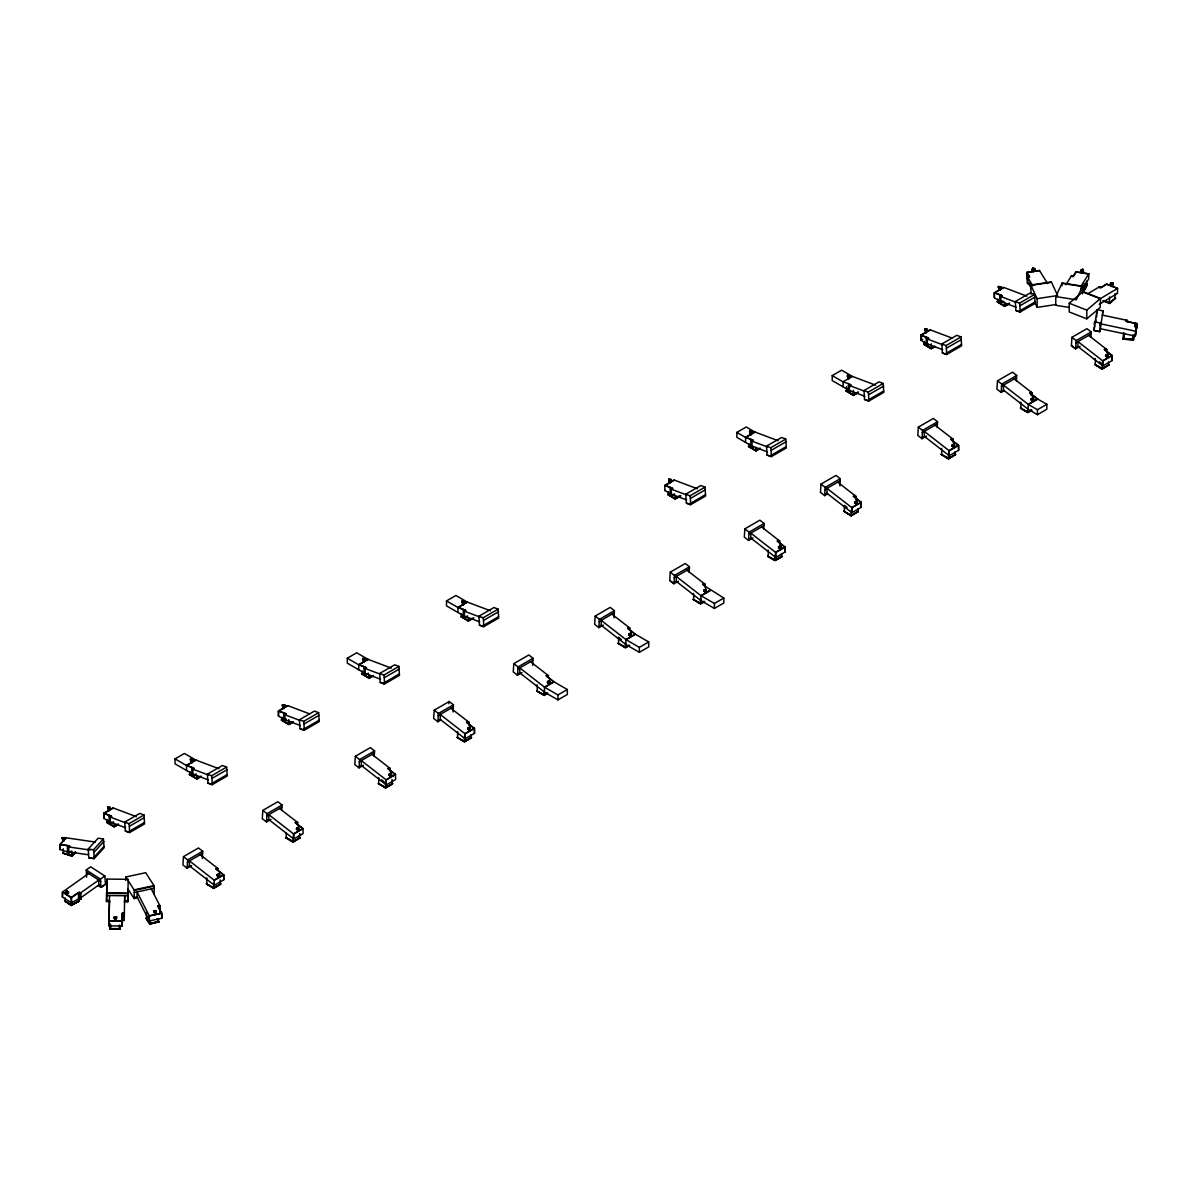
<?xml version="1.0" encoding="UTF-8"?>
<svg xmlns="http://www.w3.org/2000/svg" width="1197" height="1197" viewBox="0 0 1197 1197"><rect width="100%" height="100%" fill="white"/><g stroke="black" fill="none" stroke-linecap="round" stroke-linejoin="round"><path stroke-width="1.5" d="M110.064 901.58L106.518 901.55L106.982 879.092L128.214 879.316L127.75 901.775L124.219 901.745M109.555 895.565L108.867 920.897L122.139 921.047L122.333 913.895M122.363 919.565L122.139 925.999L108.867 925.85L109.496 902.358M121.855 920.822L122.034 913.895L124.234 913.924M124.249 917.994L124.712 895.73L124.712 900.683L127.75 900.713M106.518 901.55L106.982 879.092M120.089 925.73L119.984 929.291L109.974 929.186L110.124 924.413M109.974 929.186L110.124 924.593M110.423 928.812L110.558 924.817M119.52 928.917L119.655 925.057M124.249 919.58L124.219 920.463L122.333 920.433L122.363 913.027M127.75 901.775L128.154 889.76M1062.023 285.724L1062.158 283.001L1082.672 286.188L1082.537 293.864M137.745 897.795L134.124 898.573L134.393 890.388L125.82 876.967L145.72 872.703L154.293 886.124L154.024 894.294M1112.342 284.617L1111.789 286.263M1112.641 284.243L1112.806 282.642L1110.442 283.3L1110.442 284.542L1112.612 285.395L1112.791 283.794M202.338 858.429L202.712 851.262L198.478 847.97L183.47 856.633L182.917 864.922L187.136 868.214L191.64 865.611M187.136 868.214L187.69 859.925L202.712 851.262M281.699 810.534L282.073 805.012L277.839 801.721L262.831 810.384L262.278 818.673L266.497 821.965L271.001 819.361M266.497 821.965L267.051 813.676L282.073 805.012M374.227 756.429L374.586 750.908L370.367 747.616L355.344 756.295L354.791 764.569L359.025 767.861L363.529 765.257M359.025 767.861L359.579 759.586L374.586 750.908M453.079 711.976L453.454 704.809L449.219 701.517L434.212 710.18L433.658 718.469L437.878 721.761L440.885 720.025M437.878 721.761L438.431 713.472L453.454 704.809M448.86 703.746L449.219 701.517M532.665 665.442L533.039 658.275L528.805 654.983L513.797 663.647L513.244 671.936L517.463 675.228L521.967 672.624M517.463 675.228L518.017 666.938L533.039 658.275M614.061 617.847L614.435 610.679L610.201 607.388L595.193 616.066L594.64 624.34L598.859 627.632L603.363 625.029M598.859 627.632L599.413 619.358L614.435 610.679M689.143 572.301L689.502 566.78L685.283 563.503L670.26 572.166L669.722 580.44L673.941 583.732L678.445 581.144M669.722 580.44L673.941 583.732L674.495 575.458L689.502 566.78M763.731 528.984L764.09 523.463L759.871 520.171L744.848 528.85L744.295 537.124L748.529 540.416L753.033 537.812M748.529 540.416L749.083 532.141L764.09 523.463M839.875 485.877L840.234 478.695L836.015 475.418L820.992 484.082L820.439 492.356M820.439 492.356L824.673 495.648L825.227 487.374L840.234 478.695M937.206 427.269L937.565 421.748L933.346 418.456L918.323 427.134L917.785 435.409L922.004 438.701L926.508 436.097M922.004 438.701L922.558 430.411L937.565 421.748M1016.373 380.99L1016.732 375.469L1012.512 372.177L997.49 380.841L996.936 389.13L1001.171 392.421L1004.163 390.686M1001.171 392.421L1001.724 384.132L1016.732 375.469M1090.811 337.464L1091.185 331.928L1086.951 328.651L1071.943 337.315L1071.39 345.589L1075.609 348.881L1080.113 346.292M1071.39 345.589L1075.609 348.881L1076.163 340.606L1091.185 331.928M1100.492 328.173L1099.774 331.644L1093.834 330.387L1097.125 309.664L1103.065 310.921L1099.774 331.644L1093.834 330.387L1094.821 325.704M1095.27 323.429L1095.988 319.943M1102.183 315.065L1127.589 320.452L1127.365 321.529L1125.868 321.424L1126.093 320.138M1134.397 335.549L1133.514 339.843L1122.981 339.125L1124.118 333.275M1133.843 335.624L1133.11 339.305L1123.489 338.646L1124.567 333.424M1127.29 320.392L1127.035 321.649L1136.596 323.669M1134.771 325.06L1135.04 323.474L1137.15 324.387L1137.15 325.629L1134.741 326.212L1134.741 324.986L1137.15 324.387M1134.741 326.212L1135.01 324.611L1137.15 325.629M1135.265 325.494L1135.788 327.574L1135.624 325M1135.354 331.165L1100.387 323.759L1100.387 328.711L1135.354 336.118L1136.926 323.564L1127.08 321.469M1135.354 336.118L1136.926 323.564M1097.125 309.664L1096.617 317.01M1094.103 324.237L1094.612 321.843L1100.552 323.1L1100.028 325.509M1102.542 313.33L1103.065 310.921M155.116 912.323L154.997 914.553L155.012 911.994M153.74 911.141L156.209 910.618L155.819 912.189L153.74 911.141L153.74 912.383L155.775 913.356L156.164 911.755L153.74 912.383M1032.323 269.25L1032.921 267.709L1034.777 268.786L1034.777 270.013L1032.248 270.402L1032.248 269.175L1034.777 268.786M1032.323 269.983L1032.846 268.846M1032.248 270.402L1032.921 267.709M1033.415 271.854L1033.58 269.639M1069.43 307.434L1055.754 305.31L1055.754 296.587L1062.158 283.001M1071.225 276.178L1073.051 276.687L1075.953 271.839L1088.776 273.829L1088.701 278.916L1081.325 290.662M1082.672 286.188L1076.253 299.789L1055.754 296.587M1081.25 289.614C1087.205 293.864 1089.36 274.248 1084.153 289.539L1084.153 283.599M1084.467 290.108L1087.235 283.839M66 892.154L66.808 890.703L68.558 893.082L66 893.396L66 892.154L68.558 891.84M66.089 892.229L66.718 891.107L66.508 892.214M66 893.396L66.718 891.84M67.197 893.022L67.197 894.877L67.406 892.663M1065.854 284.751L1071.629 275.549M1076.178 272.003L1073.664 276.013L1071.539 275.669M1080.517 287.011L1088.776 273.829M63.516 840.204L64.758 837.631L62.124 837.691L63.516 840.204L64.758 837.631M63.65 839.8L64.623 838.02L63.142 839.456L62.274 838.065M69.695 852.533L59.85 849.511L59.85 844.558L66.089 837.795L95.371 842.075M66.344 837.84L60.119 844.603L60.119 849.601M70.937 851.187L68.798 853.506L67.466 853.087L67.466 846.773L69.695 845.995M67.735 846.803L68.753 845.695L60.254 844.454M75.531 852.444L72 856.274L62.648 853.027L72.209 855.675M68.798 847.177L69.695 846.219M75.067 852.01L71.805 855.675L71.805 851.187M72 856.274L75.576 852.025M88.174 849.032L98.139 838.214L103.421 838.992L104.109 847.79L94.144 858.623L88.862 857.845L88.174 849.032L93.456 849.81L103.421 838.992M88.862 857.845L94.144 858.623L93.905 852.384L103.885 841.566M93.905 857.336L103.885 846.503M115.331 919.655L115.331 918.428L115.032 920.747L115.032 918.892L116.693 917.126L114.074 917.097L115.331 919.655L116.693 917.126M115.481 919.266L116.408 917.366L114.358 917.336L115.196 919.251M1069.22 303.23L1083.046 291.604L1100.597 298.487L1100.163 307.464L1086.786 318.836L1069.22 311.953L1069.22 303.23L1086.786 310.128L1100.163 298.756L1082.597 291.859M1098.786 287.19L1100.357 288.028L1101.21 287.295L1099.639 286.682L1088.268 293.474M1103.021 300.866L1109.649 303.469L1115.604 298.038L1109.529 302.856L1109.529 296.916M1109.649 303.469L1115.604 298.038M86.618 877.162L86.229 869.98L90.673 866.823L104.857 875.95L105.441 884.254L100.997 887.411L98.154 885.585M78.463 899.052L80.857 899.276L79.586 898.468L71.296 902.762L62.424 897.062L62.424 892.109L88.638 873.526M62.424 897.062L62.648 891.945L71.521 897.645L71.521 902.643M71.311 897.526L78.478 892.438L79.945 893.381M80.857 892.962L78.463 892.723L78.553 901.161L71.341 904.902L71.296 897.81L78.688 892.573M79.72 899.86L79.72 893.546L98.767 880.049L98.767 884.987L80.857 897.69M105.441 884.254L100.997 887.411L100.413 879.107L104.857 875.95M1101.031 287.4L1106.612 284.063L1117.594 288.372L1117.429 293.43M1106.701 284.273L1101.285 287.504L1099.474 286.786M1099.31 299.295L1117.594 288.372L1106.447 284.168M1117.594 293.325L1099.25 304.277M850.828 384.776L848.419 385.15L848.419 391.464L849.481 392.077L850.828 391.314L832.214 380.571L832.214 375.619L841.611 370.187L852.324 376.382L875.591 385.15M750.968 445.523L736.843 437.369L736.843 432.416L746.24 427L754.873 431.982L778.125 440.735M364.112 672.879L347.295 663.168L347.295 658.215L356.676 652.784L368.018 659.338L391.269 668.091M463.344 615.587L446.511 605.877L446.511 600.924L455.907 595.493L467.234 602.046L490.501 610.799M191.834 773.546L175.016 763.836L175.016 758.883L184.398 753.467L195.739 760.005L218.991 768.758M927.376 329.31L924.832 328.921L925.52 331.614L927.376 330.552L927.376 329.31L925.52 330.387L926.179 332.781L926.209 330.222M999.704 287.789L999.675 290.347L999.016 287.953L1000.872 286.876L1000.872 288.118L999.016 289.18L998.343 286.487L1000.872 286.876M927.166 329.669L925.55 330.836L926.179 332.781M1000.662 287.235L999.046 288.402L999.675 290.347M750.923 432.386L750.893 434.945L750.235 432.536L752.09 431.459L752.09 432.701L750.235 433.778L749.546 431.07L752.09 431.459M1000.662 287.968L999.211 288.073M751.881 431.833L750.429 433.404L751.821 431.668L749.831 431.354L749.98 432.97M750.728 432.716L750.893 434.945M849.975 375.634L847.446 375.245L848.119 377.953L849.975 376.875L849.975 375.634L848.119 376.711L848.778 379.12L848.808 376.561M849.765 376.008L848.314 377.579L849.705 375.843L847.73 375.529L847.685 376.771M921.196 335.205L928.004 337.763L926.239 338.586L926.239 344.901L927.316 345.529L928.648 344.751L920.762 340.202L920.762 335.25L930.159 329.818L951.765 337.958M999.749 300.941L994.258 297.769L994.258 292.816L1003.655 287.385L1026.906 296.153M671.382 479.518L668.839 479.129L669.527 481.822L671.382 480.76L671.382 479.518L669.527 480.581L670.185 482.99L670.2 480.431M930.368 329.908L920.972 335.325L920.972 340.322M1003.864 287.475L994.468 292.891L994.468 297.888M669.722 480.715L671.173 479.877M736.843 432.416L745.477 437.399L754.873 431.982M669.722 481.448L671.098 479.713L669.123 479.413L669.093 480.64M755.083 432.057L745.686 437.474L745.477 442.351M832.214 375.619L842.942 381.813L852.548 376.471M664.978 490.531L664.769 485.458L674.15 480.027L697.417 488.795M664.978 485.533L674.36 480.117M282.507 705.841L283.12 707.412L284.976 706.335L284.976 705.093L283.12 706.17L283.779 708.564L283.809 706.021M362.766 659.562L363.379 661.133L365.235 660.056L365.235 658.814L363.379 659.891L364.038 662.3L364.068 659.742M461.997 602.271L462.611 603.842L464.466 602.764L464.466 601.522L462.611 602.6L463.269 605.009L463.284 602.45M284.766 705.452L283.15 706.619L283.779 708.564M365.025 659.188L363.574 660.744L365.025 659.921M464.256 601.896L462.805 603.468L464.256 602.63M363.873 660.071L364.038 662.3M463.104 602.779L463.269 605.009M192.956 759.482L190.428 759.093L191.101 761.801L192.956 760.723L192.956 759.482L191.101 760.559L191.759 762.968L191.789 760.409M110.124 807.766L108.493 808.918L109.136 810.878L108.463 808.469L110.333 807.391L110.333 808.633L108.463 809.711L107.865 808.14M192.747 759.856L191.296 761.427M191.595 760.738L191.759 762.968M283.854 719.158L278.362 715.986L278.362 711.033L287.759 705.617L309.365 713.756M347.295 658.215L358.621 664.754L368.018 659.338M446.511 600.924L457.853 607.463L467.234 602.046M920.762 340.202L922.648 339.11M287.968 705.691L278.572 711.108L278.572 716.105M368.227 659.412L358.831 664.829L358.621 669.707M467.458 602.121L458.062 607.537L457.853 612.415M175.016 758.883L186.343 765.422L195.739 760.005M109.211 821.456L103.72 818.284L103.72 813.332L113.102 807.915L136.353 816.668M195.949 760.08L186.552 765.511L186.552 770.509M113.311 807.99L103.93 813.421L103.93 818.419M1004.029 301.225L1000.812 303.08L999.734 302.467L999.734 296.153L1001.5 295.33L994.692 292.771M752.285 446.286L753.362 446.9L750.953 447.065L750.953 440.735L753.362 440.376M751.162 440.81L752.718 439.927L745.911 437.354M927.316 339.2L928.648 338.212M1000.812 296.766L1002.143 295.779M848.628 385.225L850.184 384.327L842.942 381.813M752.03 441.364L753.362 440.586M674.524 493.867L671.308 495.723L670.245 495.109L670.245 488.795L672.654 488.421M670.455 488.87L672.011 487.972L665.188 485.413M849.481 385.763L850.828 384.985M671.308 489.408L672.654 488.63M935.47 346.457L931.221 348.911L923.725 344.212L931.55 348.357M1008.966 304.023L1004.717 306.477L997.221 301.779L1005.046 305.923M997.55 301.958L997.864 299.041M283.839 720.684L286.248 720.534L283.839 720.684L283.839 714.37L285.604 713.547L278.796 710.988M368.392 673.178L365.175 675.033L364.097 674.405L364.097 668.091L366.506 667.717M467.608 615.886L464.391 617.742L463.329 617.128L463.329 610.799L465.738 610.44M760.185 448.606L755.935 451.06L748.439 446.361L756.265 450.506M364.307 668.165L365.863 667.268L359.055 664.709M463.538 610.874L465.094 609.991L458.271 607.418M748.768 446.556L749.083 443.638M857.651 393.02L853.401 395.474L845.905 390.776L853.73 394.905M1002.143 300.731L1000.812 301.509L1016.193 307.285M196.113 773.846L192.897 775.701L191.819 775.087L191.819 768.758L194.228 768.399M284.916 714.983L286.248 713.996M365.175 668.704L366.506 667.941M464.391 611.428L465.738 610.65M113.476 821.755L110.259 823.611L109.196 822.997L109.196 816.668L110.947 815.86L104.139 813.287M192.029 768.848L193.585 767.95L186.777 765.377M680.884 495.842L675.228 499.119L667.731 494.421L675.542 498.565M926.239 344.901L927.57 344.138M192.897 769.387L194.228 768.609M110.259 817.297L111.605 816.309M848.419 391.464L849.75 390.686M670.245 495.109L671.577 494.331L664.769 490.411M293.07 722.24L288.821 724.694L281.325 719.995L289.15 724.14M373.329 675.961L369.08 678.415L361.584 673.716L369.409 677.861M473.982 617.861L468.311 621.123L460.815 616.425L468.64 620.57M281.654 720.175L281.968 717.257M118.428 824.553L114.179 826.992L106.683 822.294L114.493 826.439M201.051 776.644L196.802 779.082L189.306 774.384L197.131 778.529M286.248 718.948L284.916 719.726L300.297 725.517M106.997 822.489L107.326 819.571M934.603 346.217L931.221 348.282L931.221 343.793M1009.55 303.065L1004.717 305.848L1004.717 302.826M923.725 344.212L931.221 348.536L934.244 346.786M997.221 301.779L1004.717 306.103L1009.101 303.574M759.317 448.366L755.935 450.326L755.935 447.409M748.439 446.361L755.935 450.685L760.319 448.172M846.548 386.676L846.548 390.895L853.401 394.845L858.309 391.898M845.905 390.776L853.401 395.1L857.785 392.571M941.815 343.988L956.837 335.31L961.056 336.911L961.61 345.828L946.603 354.492L942.368 352.906L941.815 343.988L946.049 345.574L961.056 336.911M1015.31 301.539L1030.333 292.876L1034.552 294.462L1035.106 303.38L1020.098 312.058L1015.864 310.472L1015.31 301.539L1019.545 303.14L1034.552 294.462M675.228 495.468L675.228 498.491L678.609 496.426M675.228 498.491L680.061 495.708M667.731 494.421L675.228 498.745L679.597 496.216M766.529 446.137L781.551 437.474L785.771 439.06L786.324 447.977L771.317 456.641L767.082 455.055L766.529 446.137L770.763 447.723L785.771 439.06M863.995 390.536L879.017 381.873L883.236 383.459L883.79 392.377L868.768 401.055L864.548 399.469L863.995 390.536L868.229 392.137L883.236 383.459M685.821 494.181L700.829 485.518L705.063 487.104L705.617 496.022L690.594 504.7L686.375 503.114L685.821 494.181L690.041 495.782L705.063 487.104M292.203 722L288.821 724.08L288.821 719.592M369.08 677.667L372.462 675.721M468.311 620.39L471.693 618.43M281.325 719.995L288.821 724.32L293.205 721.791M361.584 673.716L369.08 678.041L373.464 675.512M460.815 616.425L468.311 620.749L472.695 618.236M196.802 775.432L196.802 778.469L200.183 776.389M117.56 824.299L114.179 826.379L114.179 823.341M196.802 778.469L200.019 776.614M106.683 822.294L114.179 826.633L118.548 824.105M189.306 774.384L196.802 778.723L201.186 776.195M299.415 719.771L314.437 711.093L318.656 712.694L319.21 721.611L304.203 730.275L299.968 728.689L299.415 719.771L303.649 721.357L318.656 712.694M379.673 673.492L394.696 664.814L398.915 666.415L399.469 675.332L384.461 683.996L380.227 682.41L379.673 673.492L383.908 675.078L398.915 666.415M478.905 616.201L493.927 607.537L498.147 609.123L498.7 618.041L483.678 626.704L479.458 625.118L478.905 616.201L483.139 617.787L498.147 609.123M207.395 774.16L222.418 765.496L226.637 767.082L227.191 776L212.183 784.678L207.949 783.077L207.395 774.16L211.63 775.761L226.637 767.082M124.772 822.07L139.78 813.406L144.014 814.992L144.568 823.91L129.545 832.573L125.326 830.987L124.772 822.07L128.992 823.671L144.014 814.992M942.368 352.906L946.603 354.492L946.408 348.222L961.43 339.559M1015.864 310.472L1020.098 312.058L1019.904 305.789L1034.926 297.125M767.082 455.055L771.317 456.641L771.122 450.386L786.145 441.708M864.548 399.469L868.768 401.055L868.588 394.786L883.61 386.122M686.375 503.114L690.594 504.7L690.415 498.431L705.422 489.768M299.968 728.689L304.203 730.275L304.008 724.005L319.03 715.342M380.227 682.41L384.461 683.996L384.267 677.726L399.289 669.063M479.458 625.118L483.678 626.704L483.498 620.45L498.521 611.772M946.408 353.16L961.43 344.497M1019.904 310.726L1034.926 302.063M771.122 455.324L786.145 446.646M207.949 783.077L212.183 784.678L211.989 778.409L227.011 769.731M125.326 830.987L129.545 832.573L129.366 826.319L144.373 817.641M868.588 399.723L883.61 391.06M690.415 503.368L705.422 494.705M304.008 728.943L319.03 720.28M384.267 682.664L399.289 674.001M483.498 625.388L498.521 616.709M211.989 783.347L227.011 774.668M129.366 831.257L144.373 822.578M1075.804 342.836L1090.811 334.158M1001.35 386.362L1016.373 377.698M922.184 432.641L937.206 423.977M824.853 489.603L839.875 480.925M674.12 577.687L689.143 569.009M748.709 534.356L763.731 525.692M599.039 621.587L614.061 612.909M517.658 669.168L532.665 660.505M438.072 715.701L453.079 707.038M1075.804 347.773L1077.943 346.531L1077.943 341.594L1102.841 360.97L1102.841 365.923L1112.237 360.506L1112.237 355.554L1105.22 350.093M359.205 761.816L374.227 753.137M1001.35 391.299L1003.49 390.057L1003.49 385.12L1028.403 404.496L1037.455 409.718L1046.836 404.302L1046.836 409.254L1037.455 414.686L1028.403 409.449L1003.49 390.057M266.692 815.905L281.699 807.242M922.184 437.593L924.338 436.351L924.338 431.414L949.236 450.79L949.236 455.743L958.617 450.311L958.617 445.359L951.6 439.898M187.316 862.154L202.338 853.491M824.853 494.541L826.992 493.299L826.992 488.361L851.905 507.737L851.905 512.69L861.286 507.274L861.286 502.321L854.269 496.86M748.709 539.308L750.848 538.066L750.848 533.129L775.761 552.505L775.761 557.458L785.142 552.041L785.142 547.089L778.125 541.613M824.673 495.648L827.666 493.912M674.12 582.625L676.275 581.383L676.275 576.445L701.173 595.822L714.414 603.468L723.811 598.051L723.811 603.004L714.414 608.42L701.173 600.774L676.275 581.383M599.039 626.525L601.193 625.283L601.193 620.345L626.091 639.722L639.333 647.368L648.729 641.951L648.729 646.904L639.333 652.32L626.091 644.674L601.193 625.283M517.658 674.106L519.797 672.879L519.797 667.926L544.695 687.302L557.952 694.948L567.333 689.532L567.333 694.484L557.952 699.901L544.695 692.255L519.797 672.879M438.072 720.639L440.212 719.397L440.212 714.459L465.109 733.836L465.109 738.788L474.506 733.372L474.506 728.419L467.473 722.958M359.205 766.753L361.344 765.511L361.344 760.574L386.257 779.95L386.257 784.903L395.638 779.486L395.429 774.369L386.047 779.786L386.047 784.738M266.692 820.843L268.831 819.601L268.831 814.663L293.729 834.04L293.729 838.992L303.125 833.576L302.916 828.459L293.519 833.875L293.519 838.828M187.316 867.092L189.47 865.865L189.47 860.912L214.368 880.289L223.764 874.872L216.732 869.411M1104.352 349.419L1105.684 348.641M1029.899 392.945L1031.245 392.392M1106.552 349.315L1104.996 350.212L1111.804 355.509M950.747 439.224L952.079 438.461M1088.672 335.399L1106.761 349.479L1104.352 349.629M1032.098 392.84L1030.557 393.738L1037.365 399.035M1014.218 378.925L1032.308 393.005L1029.899 393.155M853.401 496.186L854.748 495.408M952.947 439.134L951.391 440.017L958.198 445.329M935.052 425.219L953.156 439.299L950.747 439.449M777.257 540.954L778.604 540.176M702.684 584.271L704.016 583.493M855.601 496.082L854.059 496.979L860.867 502.276M837.72 482.167L855.81 496.246L853.401 496.396M627.602 628.171L628.934 627.393M779.456 540.849L777.915 541.747L784.723 547.044M1094.267 359.25L1095.345 358.636L1095.345 364.576L1102.512 368.586M546.206 675.751L547.538 674.988M704.883 584.166L703.327 585.064L723.811 598.051M761.576 526.934L779.666 541.014L777.257 541.164M686.988 570.251L705.093 584.331L702.684 584.48M1019.814 402.776L1020.891 402.162L1020.891 408.102M466.621 722.285L467.952 721.522M629.802 628.066L628.245 628.964L635.053 634.26M924.338 436.351L940.662 449.055L941.725 448.441M387.753 768.399L389.1 767.621M548.406 675.647L546.849 676.544L553.657 681.841M468.82 722.18L467.264 723.078L474.072 728.375M295.24 822.489L296.572 821.711M450.94 708.265L469.029 722.345L466.621 722.509M215.879 868.738L217.211 867.975M389.953 768.294L388.412 769.192L395.219 774.489M1105.624 355.21L1107.479 354.132L1108.168 356.841L1105.624 356.452L1105.624 355.21L1108.168 355.599M372.072 754.379L390.162 768.459L387.753 768.609M767.172 550.785L768.25 550.156M297.44 822.384L295.883 823.282L302.691 828.578M692.599 594.101L693.662 593.473M1031.171 398.736L1033.714 399.14L1033.714 400.367L1031.171 399.978L1031.171 398.736L1033.026 397.673L1033.639 399.214M279.559 808.469L297.649 822.548L295.24 822.698M617.517 638.001L618.58 637.373L621.333 639.512M1032.831 398.032L1031.455 399.753L1033.43 400.067L1033.46 398.84M1106.791 355.509L1105.833 356.063L1107.285 355.24M218.078 868.633L216.522 869.531L223.33 874.842M952.019 445.03L954.548 445.419L954.548 446.661L952.019 446.257L952.019 445.03L953.874 443.952L954.473 445.508M536.121 685.582L537.199 684.968L537.199 690.908M1031.38 399.603L1032.831 398.766M1031.171 399.978L1033.026 398.9L1033.026 397.673M854.673 501.977L856.528 500.9L857.217 503.608L854.673 503.219L854.673 501.977L857.217 502.366M1106.821 357.933L1107.449 356.167M952.019 446.257L953.874 445.194L953.874 443.952M778.529 546.745L780.384 545.667L781.072 548.376L778.529 547.987L778.529 546.745L781.072 547.134M1033.011 399.693L1032.547 401.818L1032.368 399.603M377.668 778.23L378.746 777.601L378.746 783.556L385.913 787.566M703.956 590.061L705.811 588.984L706.484 591.692L703.956 591.303L703.956 590.061L706.484 590.45M856.932 502.575L854.957 502.994L856.334 501.259M706.23 590.166L706.2 591.393L704.225 591.079L705.602 589.343L704.165 590.914M854.673 503.219L856.528 502.142L856.528 500.9M953.216 447.738L953.844 445.987M628.874 633.961L630.729 632.884L631.403 635.592L628.874 635.203L628.874 633.961L631.403 634.35M205.794 878.568L206.857 877.955L206.857 883.895M629.083 634.081L630.52 633.976M778.738 547.598L780.19 546.027L778.813 547.762L780.788 548.061L780.818 546.834M1020.562 408.162L1028.058 412.127M547.478 681.542L549.333 680.48L550.022 683.173L547.478 682.784L547.478 681.542L550.022 681.946M778.529 547.987L780.384 546.909L780.384 545.667M856.05 503.204L856.05 505.059L855.87 502.83M1102.841 360.97L1112.237 355.554M703.956 591.303L705.811 590.226L705.811 588.984M941.411 454.441L948.907 458.406M1037.575 398.915L1028.193 404.332L1028.193 409.284M467.892 728.075L469.748 727.013L470.421 729.706L467.892 729.317L467.892 728.075L470.421 728.479L469.823 727.417M628.874 635.203L630.729 634.126L630.729 632.884M780.369 547.702L779.905 549.827L779.726 547.598M1028.403 404.496L1037.784 399.08L1046.836 404.302M705.781 591.019L705.317 593.143L705.153 590.914M389.025 774.19L391.569 774.579L391.569 775.821L389.025 775.432L389.025 774.19L390.88 773.112L391.494 774.668M547.687 682.41L549.139 680.839L547.747 682.574L549.737 682.874L549.588 681.273M844.08 511.403L851.561 515.353M949.236 450.79L958.617 445.359M390.686 773.471L389.309 775.207L391.284 775.521L391.314 774.279M547.478 682.784L549.333 681.721L549.333 680.48M630.071 636.669L630.699 634.919M468.102 728.943L469.553 727.372L468.162 729.108L470.137 729.407L470.002 727.791M296.512 828.279L298.367 827.217L299.041 829.91L296.512 829.521L296.512 828.279L299.041 828.683M467.892 729.317L469.748 728.24L469.748 727.013M548.675 684.265L549.303 682.499M767.935 556.171L775.417 560.121M851.905 507.737L861.286 502.321M217.151 874.543L219.679 874.932L219.679 876.174L217.151 875.77L217.151 874.543L219.006 873.466L219.605 875.022M693.347 599.488L700.843 603.438M219.44 874.633L219.395 875.86L217.42 875.561L218.797 874.558M469.254 729.302L469.254 731.158L469.089 728.943M296.721 829.147L298.158 828.309M618.265 643.388L625.762 647.338M710.345 590.241L700.963 595.657L700.963 600.61M775.761 552.505L785.142 547.089M296.512 829.521L298.367 828.444L298.367 827.217M390.865 775.147L390.402 777.272L390.222 775.043M701.173 595.822L710.554 590.405M217.151 875.77L219.006 874.708L219.006 873.466M536.869 690.968L544.366 694.933M635.263 634.141L625.881 639.557L625.881 644.51M626.091 639.722L635.487 634.305L648.729 641.951M298.337 829.237L297.873 831.361L297.709 829.147M457.284 737.502L464.78 741.467M553.882 681.721L544.485 687.138L544.485 692.09M218.348 877.251L218.976 875.486M544.695 687.302L554.091 681.886L567.333 689.532M465.109 733.836L474.506 728.419M285.903 837.705L293.4 841.671M386.257 779.95L395.638 774.534L388.621 769.058M206.542 883.955L214.039 887.92M293.729 834.04L303.125 828.623L296.093 823.162M1102.198 368.781L1109.275 364.696L1102.198 369.155L1094.701 364.457L1102.198 369.155M1031.126 409.987L1027.744 412.052L1027.744 408.97M1031.994 410.227L1027.744 412.681L1020.248 407.982L1027.744 412.307L1031.275 410.257M948.578 458.586L955.655 454.501L948.578 458.96L941.081 454.262L948.578 458.96M851.247 515.548L858.324 511.448L851.247 515.907L843.75 511.209L851.247 515.907M775.102 555.498L775.102 560.061L782.18 556.59L775.102 560.675L767.606 556.351L775.102 560.301L782.18 556.216M700.514 603.258L703.896 601.298M775.102 560.061L781.536 556.351L781.536 553.493M704.764 601.552L700.514 604.006L693.018 599.293L700.514 603.632L704.06 601.582M625.433 647.158L628.814 645.198M629.682 645.437L625.433 647.891L617.936 643.193L625.433 647.532L628.979 645.482M547.418 692.794L544.051 694.739L544.051 691.776M189.47 865.865L214.368 885.256L223.764 879.825L223.764 874.872M546.879 693.856L544.051 695.487L536.555 690.789L544.051 695.113L547.583 693.063M464.466 741.272L471.543 737.561L464.466 742.02L456.97 737.322L464.466 741.646L471.543 737.561M471.214 737.741L464.466 741.392L464.466 736.828M385.599 787.387L392.676 783.661L385.599 788.12L378.102 783.422L385.599 787.761L392.676 783.661M286.218 833.157L286.218 837.646L293.07 841.596L300.148 837.765L293.07 842.224L285.574 837.526L293.07 841.85L300.148 837.765M213.709 887.725L220.787 884.014L213.709 888.473L206.213 883.775L213.709 888.099L220.787 884.014M1080.921 270.223L1082.776 269.145L1083.45 271.854L1080.921 271.45L1080.921 270.223L1083.45 270.612M1082.283 273.305L1082.746 271.165M64.922 901.042L71.64 904.977M70.997 904.947L79.197 901.057L71.296 905.516L64.623 900.847L71.296 905.516M71.296 905.141L79.197 901.057M1112.552 282.956L1110.711 283.48L1112.372 285.036M1134.995 325.165L1136.881 324.701M1136.881 325.434L1134.995 325.898L1135.04 323.474M1135.265 327.35L1135.878 325.345M134.124 889.865L154.024 885.585M134.393 890.388L154.293 886.124M134.214 892.543L154.114 888.279M134.214 897.496L137.056 896.882L149.326 920.957L161.775 918.279L161.775 913.326L158.318 906.548M157.884 905.71L159.665 905.336M160.084 906.159L158.034 906.608L161.386 913.176M159.665 911.86L160.189 912.683L160.189 906.368L157.884 905.92M154.024 912.069L155.939 911.65M137.056 896.882L137.056 891.945L149.326 916.004L161.775 913.326M146.094 918.264L150.059 923.665M149.894 923.426L158.857 921.495M149.64 924.129L159.021 921.75L149.64 924.129L145.944 918.398M1032.517 269.37L1034.492 269.804L1032.517 270.103L1032.502 268.876M1039.535 270.582L1026.712 272.557L1026.712 277.539M1029.106 282.746L1029.495 283.599L1027.28 283.031L1027.28 276.716L1029.48 276.507L1026.996 272.512M1027.669 277.554L1029.495 277.061M1030.797 285.081L1051.31 281.923L1057.639 295.539L1037.111 298.681L1030.797 285.081L1030.991 294.118M1030.991 285.395L1051.505 282.253M1034.821 302.422L1037.111 307.405L1055.919 304.517M66.269 892.364L68.274 892.124M67.406 894.518L66.942 892.274M62.424 838.663L64.473 838.618M62.124 838.917L64.758 838.873M63.785 837.9L63.142 841.311L63.112 837.915M106.518 892.827L127.75 893.067M106.503 893.396L127.735 893.635M106.518 895.536L127.75 895.775M106.518 900.473L109.555 900.503M122.363 913.236L124.249 913.266M122.333 914.119L124.219 914.134M114.358 918.069L116.408 918.099M114.074 918.338L116.693 918.368M115.032 918.892L114.074 917.097M119.984 928.663L110.438 928.558L110.438 924.114M109.974 928.812L119.984 929.291M1136.926 328.517L1136.641 323.504L1135.07 336.058M1123.489 338.527L1133.559 339.215M59.85 844.558L68.618 845.845M67.466 846.773L90.059 850.079M88.354 854.763L68.798 851.92M998.627 287.504L1000.602 287.071M998.343 287.714L1000.872 288.118M925.116 329.938L927.106 330.237M924.832 330.148L927.376 330.552M1031.455 399.02L1033.43 399.334M847.73 376.262L849.705 376.576M847.446 376.486L849.975 376.875M954.263 445.613L952.288 446.047L954.263 446.346L954.129 444.745M751.821 432.401L751.162 431.563M854.957 502.994L856.932 503.309L856.783 501.693M855.87 504.685L856.274 502.471M669.123 480.147L671.098 480.446M671.382 480.76L668.839 480.356L669.452 481.403L669.273 480.281M778.813 547.029L780.788 547.328M704.225 590.345L706.2 590.66M461.922 602.375L461.922 601.133L464.466 601.522M463.523 602.36L464.197 601.732L462.207 601.418L462.177 602.645M631.118 634.56L629.143 634.979L631.118 635.293L631.163 634.051M362.706 659.667L362.706 658.425L365.235 658.814M364.307 659.652L364.965 659.023L362.99 658.709L362.945 659.936M468.162 728.375L470.137 728.674M469.089 730.798L469.478 728.569M284.976 706.335L282.432 705.946L282.432 704.704L284.976 705.093M282.716 705.721L284.706 706.035M389.309 774.474L391.284 774.788M296.781 828.578L298.756 828.878M107.79 808.244L107.79 807.002L110.333 807.391M217.42 874.827L219.395 875.127M1081.19 270.507L1083.165 270.806M1075.879 271.958L1088.701 273.963M1086.233 283.943L1086.681 281.056M1061.963 283.315L1082.462 286.517M1080.637 289.001L1084.587 289.494M1080.786 289.165L1084.467 289.734M62.648 853.027L72 855.9M994.258 292.816L1001.291 295.45M999.734 296.153L1016.133 302.317M920.762 335.25L927.78 337.883M926.239 338.586L942.623 344.751M927.316 343.943L942.697 349.719M848.419 385.15L864.803 391.314M849.481 390.506L864.877 396.282M745.477 437.399L752.494 440.047M750.953 440.735L767.337 446.915M752.03 446.092L767.412 451.882M664.769 485.458L671.786 488.092M670.245 488.795L686.629 494.96M671.308 494.152L686.704 499.927M457.853 607.463L464.87 610.111M463.329 610.799L479.713 616.979M464.391 616.156L479.788 621.946M358.621 664.754L365.654 667.402M364.097 668.091L380.481 674.255M365.175 673.447L380.556 679.238M278.362 711.033L285.38 713.681M283.839 714.37L300.223 720.534M186.343 765.422L193.375 768.07M191.819 768.758L208.203 774.938M192.897 774.115L208.278 779.905M103.72 813.332L110.737 815.98M109.196 816.668L125.58 822.848M125.655 827.815L110.259 822.025M1110.442 283.3L1112.612 284.153L1112.612 285.395M1110.681 283.644L1112.372 284.302M1103.499 300.492L1109.903 302.886M1104.906 301.24L1109.649 303.095M1136.926 325.27L1135.28 323.818M153.964 911.486L155.55 912.249L155.116 914.179M155.55 912.982L154.024 911.336M1001.066 295.375L1002.143 295.988M1112.237 360.506L1112.028 355.389L1102.632 360.806L1102.632 365.758M1001.066 301.704L1002.143 302.317M1109.275 364.696L1102.198 368.526L1102.198 363.963L1099.445 361.823M927.57 337.808L928.648 338.422M958.617 450.311L958.408 445.194L949.026 450.626L949.026 455.578M955.655 454.501L948.578 458.346L948.578 453.768M861.286 507.274L861.077 502.156L851.695 507.573L851.695 512.525M858.324 511.448L851.247 515.294L851.247 510.73M858.01 511.643L857.68 508.725M785.142 552.041L784.933 546.924L775.551 552.341L775.551 557.293M627.602 628.38L630.011 628.23L611.921 614.151M464.66 616.35L465.738 616.964M546.206 675.976L548.615 675.811L530.525 661.732M474.506 733.372L474.296 728.255L464.9 733.671L464.9 738.624M365.429 673.642L366.506 674.255M285.17 713.592L286.248 714.22M299.504 833.666L301.24 834.668M193.151 774.309L194.228 774.938M215.879 868.962L218.288 868.798L200.198 854.733M223.764 879.825L223.54 874.708L214.158 880.124L214.368 885.256M110.528 815.905L111.605 816.519M220.472 884.194L220.143 879.915M110.528 822.219L111.605 822.848M1034.582 268.906L1033.131 268.068L1034.582 269.639M1032.921 268.951L1034.777 270.013M86.229 869.98L100.413 879.107M86.618 872.224L100.802 881.351M98.767 884.987L100.802 886.289M78.463 892.723L79.72 893.546M68.558 893.082L66.808 890.703M62.424 892.109L71.296 897.81M1071.943 337.315L1076.163 340.606M1077.943 346.531L1102.841 365.923M1030.767 393.618L1037.784 399.08M997.49 380.841L1001.724 384.132M918.323 427.134L922.558 430.411M940.662 449.055L949.236 455.743M820.992 484.082L825.227 487.374M847.132 507.528L844.394 505.388L844.394 511.343M826.992 493.299L851.905 512.69M744.848 528.85L749.083 532.141M750.848 538.066L775.761 557.458M670.26 572.166L674.495 575.458M628.455 628.829L635.487 634.305M595.193 616.066L599.413 619.358M547.074 676.425L554.091 681.886M513.797 663.647L518.017 666.938M434.212 710.18L438.431 713.472M440.212 719.397L465.109 738.788M355.344 756.295L359.579 759.586M381.484 779.741L384.222 781.865M361.344 765.511L386.257 784.903M262.831 810.384L267.051 813.676M268.831 819.601L293.729 838.992M183.47 856.633L187.69 859.925M62.124 837.691L63.516 838.977M63.366 839.8L62.424 837.93L64.473 837.885L64.294 839.112M63.8 841.296L63.366 839.067M114.209 917.486L115.196 918.518M115.376 920.418L115.72 917.351M161.775 918.279L161.67 913.116L149.221 915.795L149.221 920.747M157.091 918.757L159.021 922.109M127.66 888.548L134.124 898.573M1047.614 283.659L1039.46 270.462L1026.622 272.422L1029.181 276.552M1027.28 276.716L1032.966 285.933M1031.305 288.193L1027.669 282.297M151.271 888.892L160.189 906.368M1107.554 354.551L1108.093 355.689M1108.168 356.841L1107.479 354.132M998.343 286.487L998.941 288.028M1033.116 398.81L1033.639 399.948M1033.026 398.9L1033.714 400.367M924.832 328.921L925.446 330.462M954.548 446.661L954.293 445.119M847.446 375.245L848.045 376.786M847.506 376.382L848.045 377.519M856.618 502.052L857.142 503.189M856.528 502.142L857.217 503.608M749.546 431.07L750.16 432.611M780.998 547.224L780.474 546.071L780.639 547.194M780.474 546.805L781.072 548.376M668.839 479.129L669.452 480.67M705.886 590.136L706.41 591.273M705.811 590.226L706.484 591.692M630.804 634.036L631.403 635.592M549.408 680.884L549.947 682.021M549.408 681.617L550.022 683.173M461.922 601.133L462.611 602.6L461.997 601.537M469.823 728.15L470.421 729.706M362.706 658.425L363.304 659.966M391.569 775.821L390.88 773.112M282.432 704.704L283.046 706.245M298.442 828.354L299.041 829.91M190.428 759.093L191.026 760.649M190.488 760.23L191.026 761.382M219.081 874.603L219.605 875.755M219.006 874.708L219.679 876.174M107.79 807.002L108.388 808.559M1082.851 270.283L1083.39 271.435L1083.21 270.313M1083.45 271.854L1082.776 269.145M1029.106 276.432L1029.495 277.285M1029.39 282.522L1031.32 287.071M1026.622 277.375L1027.909 280.143M93.456 849.81L93.905 852.384M1019.545 303.14L1019.904 305.789M946.049 345.574L946.408 348.222M868.229 392.137L868.588 394.786M770.763 447.723L771.122 450.386M690.041 495.782L690.415 498.431M483.139 617.787L483.498 620.45M383.908 675.078L384.267 677.726M303.649 721.357L304.008 724.005M211.63 775.761L211.989 778.409M128.992 823.671L129.366 826.319M1133.514 339.843L1122.981 339.125M1133.11 334.741L1133.11 339.305M1123.489 332.706L1123.489 338.646M1114.976 293.654L1114.976 298.233M1112.806 282.642L1112.641 284.976M1111.804 284.078L1111.744 286.652M1111.325 283.3L1111.25 284.602M1108.631 361.958L1108.631 364.816M1107.913 355.314L1108.093 356.422M1106.761 349.479L1106.761 352.636M1086.786 310.128L1086.786 318.836M1083.031 269.938L1083.165 271.539L1081.19 271.24L1081.13 270.342L1082.582 270.238M1037.455 409.718L1037.455 414.686M1037.111 298.681L1037.111 307.405M1033.116 398.077L1033.28 399.185M1032.308 393.005L1032.308 396.162M1031.245 392.167L1031.245 395.549M1027.669 277.345L1027.669 283.884M1000.812 296.557L1000.812 303.08M998.627 286.771L998.582 287.998M955.011 451.778L955.011 454.621M953.156 439.299L953.156 442.456M941.725 449.892L941.725 454.381M927.316 338.99L927.316 345.529M925.715 330.507L927.166 330.402L927.106 329.504L925.116 329.205L925.266 330.806M924.907 329.325L925.086 330.432M924.368 341.474L924.368 344.332M855.81 496.246L855.81 499.403M853.401 390.357L853.401 394.845M849.481 385.554L849.481 392.077M843.152 381.888L843.152 386.885M779.666 541.014L779.666 544.171M768.25 551.608L768.25 556.111M752.03 441.139L752.03 447.678M714.414 603.468L714.414 608.42M705.093 584.331L705.093 587.488M700.514 598.814L700.514 603.378M693.662 594.939L693.662 599.428M671.308 489.199L671.308 495.723M668.375 491.683L668.375 494.541M639.333 647.368L639.333 652.32M625.433 642.714L625.433 647.278M618.58 637.373L618.58 643.328M557.952 694.948L557.952 699.901M470.9 734.823L470.9 737.681M469.029 722.345L469.029 725.517M468.311 617.472L468.311 620.51M464.391 611.203L464.391 617.742M461.458 613.702L461.458 616.56M457.613 731.502L457.613 737.442M392.032 779.576L392.032 783.796L385.599 787.506L385.599 782.943M390.97 773.531L391.135 774.639M390.162 768.459L390.162 771.616M369.08 674.764L369.08 677.801M365.175 668.495L365.175 675.033M362.227 670.978L362.227 673.836M299.504 835.027L299.504 837.885M298.801 828.384L298.756 829.611L296.721 828.414M298.442 827.621L298.622 828.728M297.649 822.548L297.649 825.721M293.07 837.032L293.07 841.596M284.916 714.774L284.916 721.312M283.315 706.29L284.766 706.185L284.706 705.302L282.716 704.988L282.866 706.604M282.507 705.108L282.687 706.215M213.709 883.281L213.709 887.86M192.747 760.589L190.712 759.392L190.847 760.993M192.897 769.162L192.897 775.701M190.488 759.497L190.667 760.619M189.949 771.661L189.949 774.519M158.438 918.862L158.438 921.72L149.894 923.545L149.894 920.463M156.209 910.618L156.044 912.144M155.939 910.917L155.775 913.356M149.326 916.004L149.326 920.957M146.528 912.353L146.528 918.308M125.82 876.967L125.82 880.453M124.249 913.042L124.219 920.463M122.139 925.999L122.154 920.822L108.882 920.688L108.867 925.85M119.535 925.924L119.535 928.782M110.259 817.072L110.259 823.611M108.673 808.603L110.124 808.499L110.049 807.601L108.074 807.302L108.044 808.529M80.857 892.738L80.857 899.276M79.586 891.93L79.586 896.882M68.798 846.967L68.798 853.506M67.616 892.932L67.466 891.376M67.002 891.81L68.379 891.96L68.274 892.857L66.269 893.097L66.299 891.855M65.266 897.9L65.266 900.997M63.261 848.823L63.261 853.042M953.665 444.311L952.214 445.883L953.665 444.311M1107.868 355.808L1105.893 356.227L1107.868 355.808"/></g></svg>
